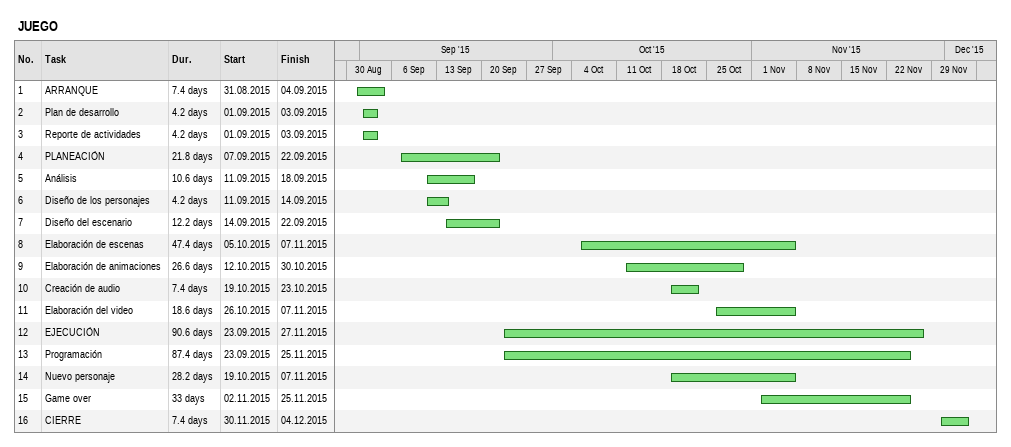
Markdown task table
JUEGO

| ID | Task | Duration | Start | Finish |
|---|---|---|---|---|
| 1 | ARRANQUE | 7.4d | 2015-08-31 | 2015-09-04 |
| 2 | Plan de desarrollo | 4.2d | 2015-09-01 | 2015-09-03 |
| 3 | Reporte de actividades | 4.2d | 2015-09-01 | 2015-09-03 |
| 4 | PLANEACIÓN | 21.8d | 2015-09-07 | 2015-09-22 |
| 5 | Análisis | 10.6d | 2015-09-11 | 2015-09-18 |
| 6 | Diseño de los personajes | 4.2d | 2015-09-11 | 2015-09-14 |
| 7 | Diseño del escenario | 12.2d | 2015-09-14 | 2015-09-22 |
| 8 | Elaboración de escenas | 47.4d | 2015-10-05 | 2015-11-07 |
| 9 | Elaboración de animaciones | 26.6d | 2015-10-12 | 2015-10-30 |
| 10 | Creación de audio | 7.4d | 2015-10-19 | 2015-10-23 |
| 11 | Elaboración del video | 18.6d | 2015-10-26 | 2015-11-07 |
| 12 | EJECUCIÓN | 90.6d | 2015-09-23 | 2015-11-27 |
| 13 | Programación | 87.4d | 2015-09-23 | 2015-11-25 |
| 14 | Nuevo personaje | 28.2d | 2015-10-19 | 2015-11-07 |
| 15 | Game over | 33d | 2015-11-02 | 2015-11-25 |
| 16 | CIERRE | 7.4d | 2015-11-30 | 2015-12-04 |
